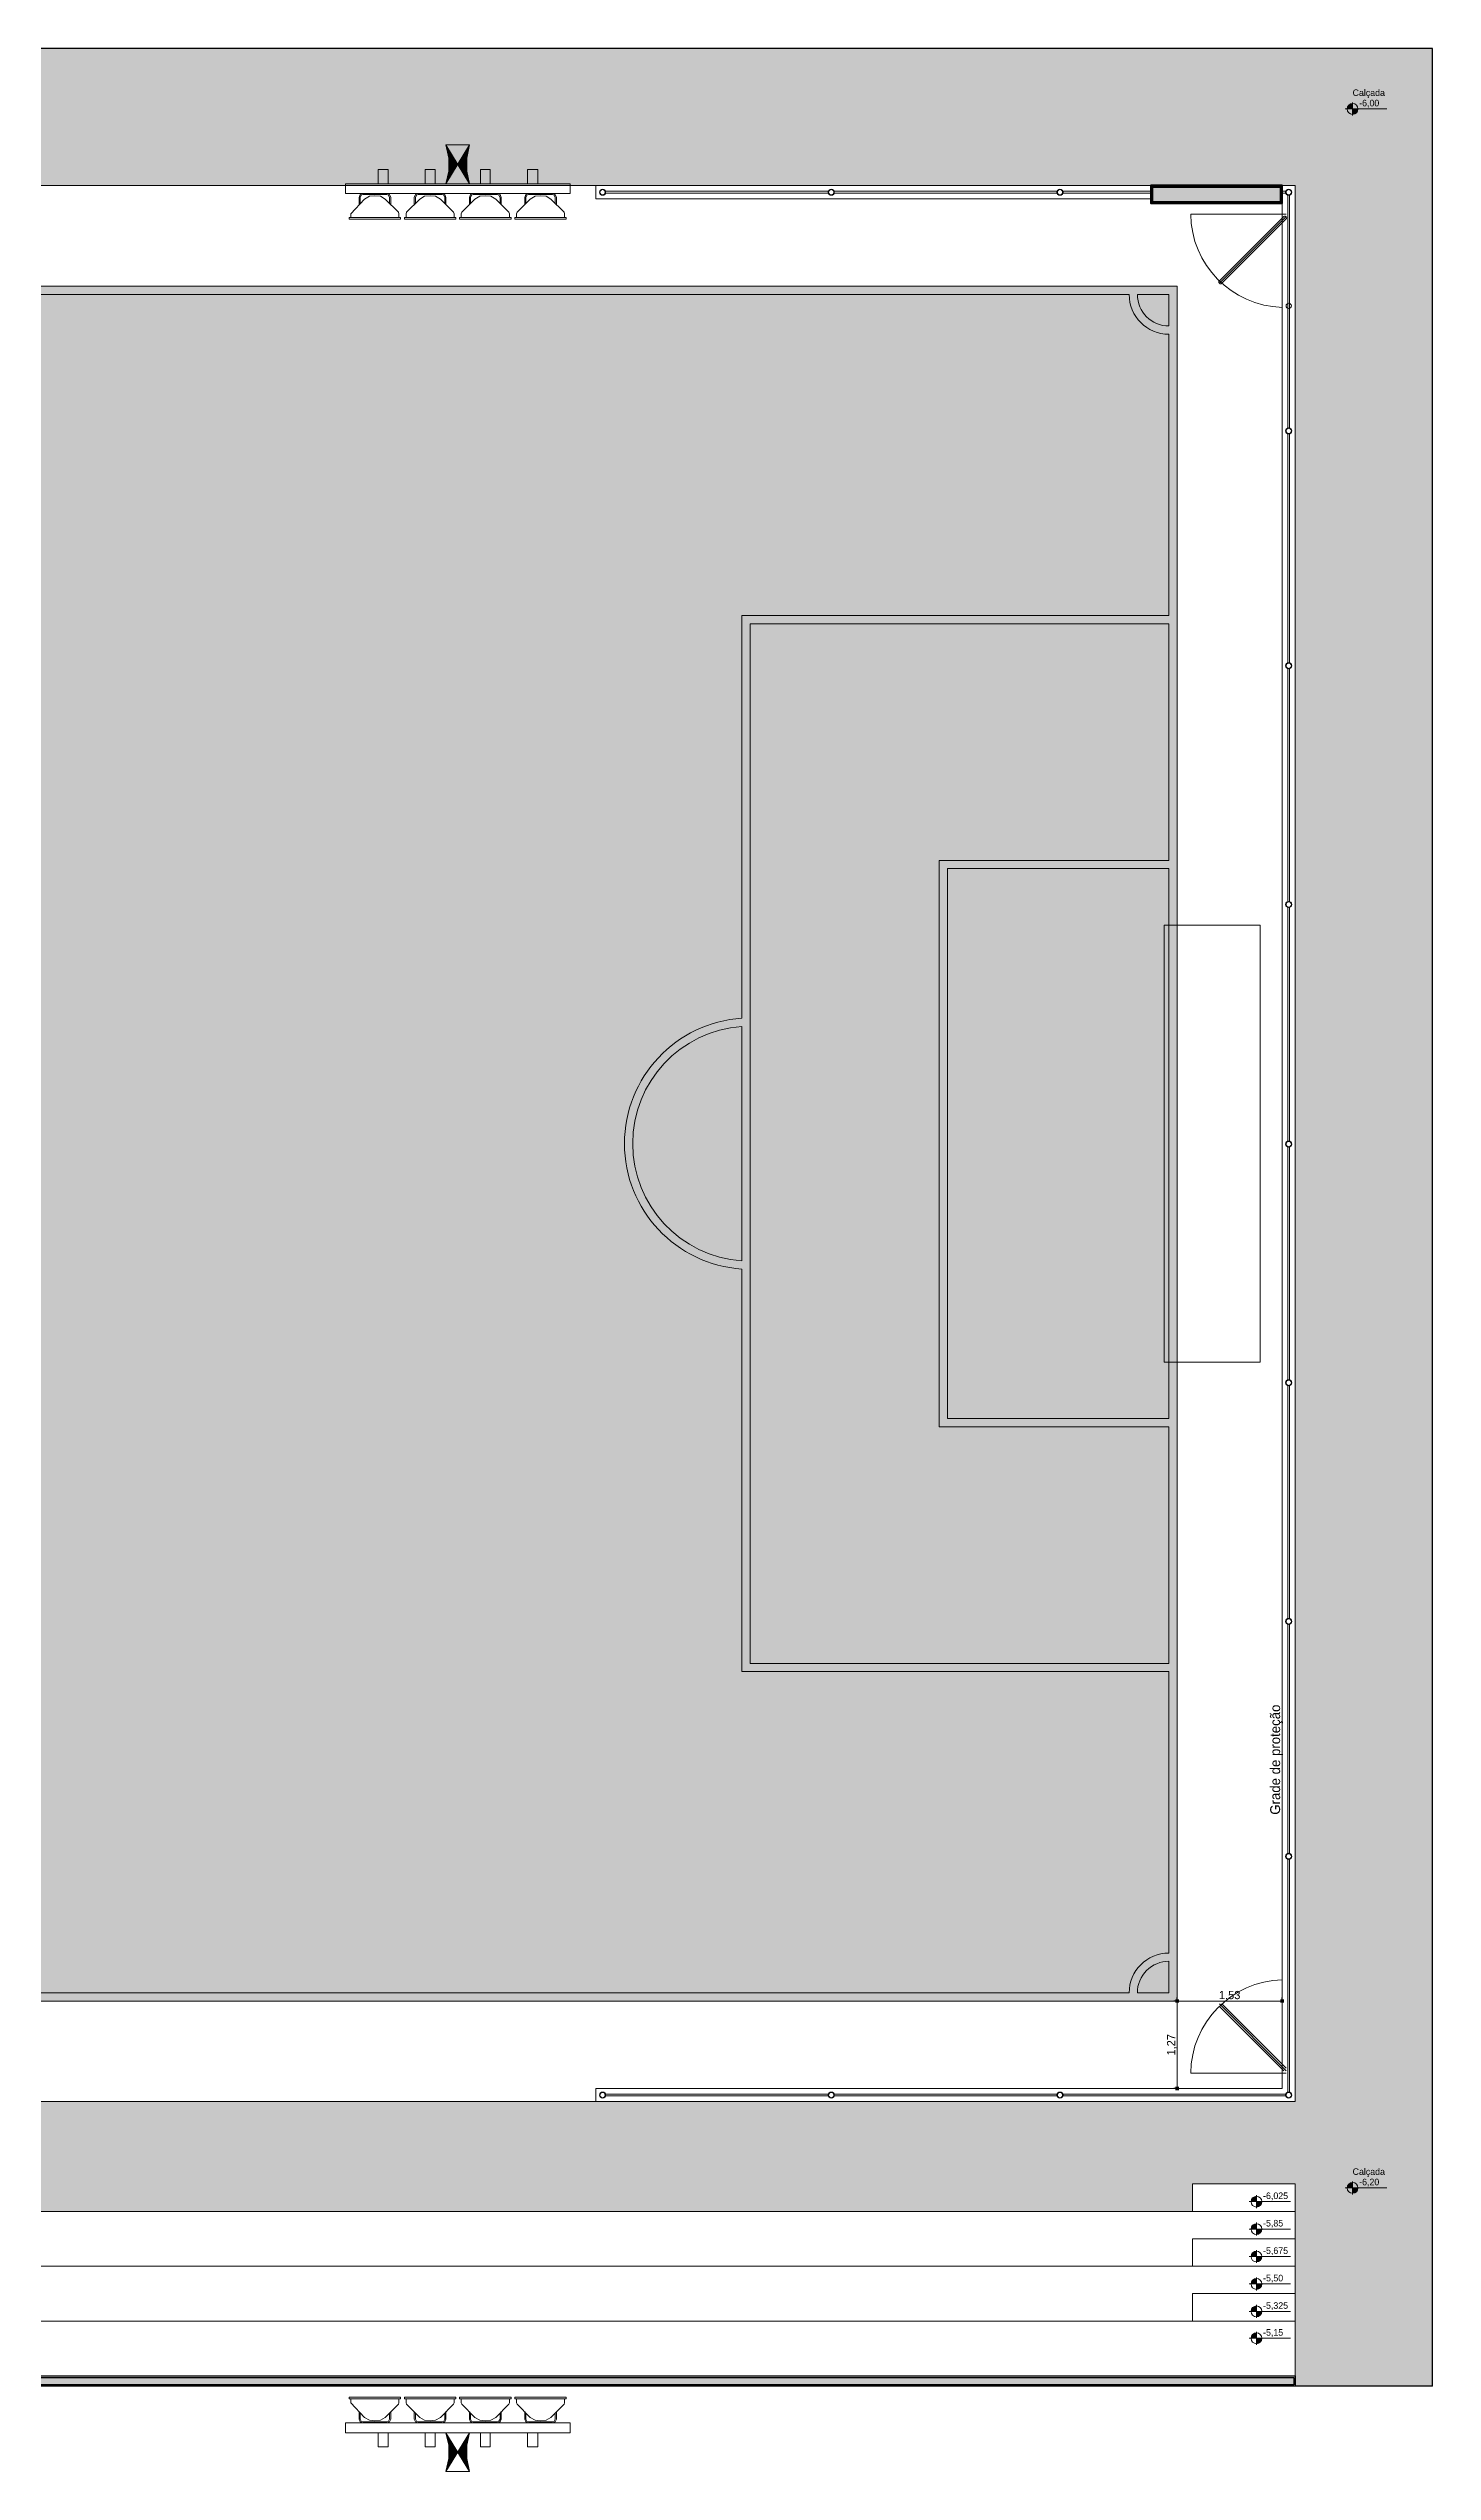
# Model space of a CAD drawing. Header units: millimetres. Extents: x 3006 to 6000, y 1661 to 3774.
# Drawn here: x 3768.43 to 3788.6, y 1955.15 to 1990.48 of the extents above; entities that cross this region are included whole.
import ezdxf

# ---------------------------------------------------------------- set-up
doc = ezdxf.new("R2010")
doc.units = ezdxf.units.MM
doc.header["$LTSCALE"] = 10
for name, color, linetype, lineweight in [('.10', 200, 'Continuous', 9), ('.10 ultra fina', 240, 'Continuous', 5), ('.15', 150, 'Continuous', 15), ('.20', 130, 'Continuous', 20), ('.30', 50, 'Continuous', 30), ('.40', 20, 'Continuous', 40), ('.40 Interno parede', 27, 'Continuous', 40), ('COTAS', 230, 'Continuous', 15)]:
    doc.layers.add(name, color=color, linetype=linetype, lineweight=lineweight)
doc.layers.add('.20 hachura', color=185, linetype='Continuous')
doc.layers.add('Escrita', color=34, linetype='Continuous')
doc.layers.add('Verde', color=7, linetype='Continuous', true_color=0x136734)
doc.styles.add('Texto Wilian', font='himalaya.ttf')
doc.dimstyles.new('Cota 1-75 Exter WMJ', dxfattribs={"dimtxt": 0.12, "dimasz": 0.05, "dimexe": 0.05, "dimexo": 0.1, "dimgap": 0.002, "dimtad": 1, "dimzin": 1, "dimtxsty": 'Texto Wilian', "dimblk": 'BOXFILLED', "dimcen": 2.5, "dimclrd": 230, "dimclre": 230, "dimclrt": 104, "dimazin": 0, "dimtfac": 1, "dimtix": 1, "dimtmove": 0, "dimatfit": 3, "dimfxl": 0.3, "dimfxlon": 1, "dimlwd": 20, "dimarcsym": 1})

# ---------------------------------------------------------------- blocks, each defined once
blk = doc.blocks.new('rtyeryteryterytery')
at = {"layer": 'Verde', "color": 106, "lineweight": 9}
for points in [[(3750.539821596638, 1990.070683126004), (3750.197221624942, 1989.504996654733), (3750.237059001542, 1989.688247305078), (3750.237059279245, 1989.879465435412), (3750.197222446482, 1990.070683623556)], [(3748.731216025632, 1989.504998783794), (3748.731215817354, 1989.361585186061), (3752.005826232512, 1989.361580430386), (3752.00582644079, 1989.504994028119)], [(3749.201294230101, 1989.712151075618), (3749.201293929255, 1989.504998101107), (3749.3526749491, 1989.504997881258), (3749.352675249946, 1989.712150855769)], [(3749.894459952525, 1989.712150068942), (3749.894459651679, 1989.504997094431), (3750.037873249412, 1989.504996886153), (3750.037873550258, 1989.712149860664)], [(3750.699169517855, 1989.712148900272), (3750.69916921701, 1989.504995925761), (3750.842582814743, 1989.504995717484), (3750.842583115589, 1989.712148691995)], [(3751.384367818123, 1989.712147905168), (3751.384367517277, 1989.504994930656), (3751.527781115011, 1989.504994722379), (3751.527781415856, 1989.71214769689)], [(3749.392511770337, 1989.30581227098), (3749.392511619914, 1989.202235783736), (3749.376576798833, 1989.218170651055), (3749.376576926114, 1989.305812294122), (3749.36064212822, 1989.337682005664), (3749.336739873503, 1989.345649462466), (3748.986173301279, 1989.34564997159), (3748.96227102342, 1989.337682584214), (3748.946336132958, 1989.305812918956), (3748.946336005678, 1989.218171275889), (3748.930401138313, 1989.202236454853), (3748.930401288736, 1989.305812942098), (3748.946336190813, 1989.345650029444), (3748.986173324422, 1989.361584815789), (3749.336739896645, 1989.361584306667), (3749.376576983969, 1989.345649404611)], [(3750.197221335668, 1989.305811102311), (3750.197221185245, 1989.202234615066), (3750.181286364164, 1989.218169482386), (3750.181286491445, 1989.305811125452), (3750.165351693551, 1989.337680836995), (3750.141449438834, 1989.345648293797), (3749.790882932992, 1989.34564880292), (3749.766980655132, 1989.337681415544), (3749.75104576467, 1989.305811750286), (3749.75104563739, 1989.218170107219), (3749.735110770071, 1989.202235286183), (3749.735110920493, 1989.305811773428), (3749.751045822526, 1989.345648860775), (3749.790882956135, 1989.36158364712), (3750.141449461976, 1989.361583137997), (3750.1812865493, 1989.345648235941)], [(3751.00193096738, 1989.305809933642), (3751.001930816957, 1989.202233446397), (3750.985995995921, 1989.218168313717), (3750.985996123202, 1989.305809956784), (3750.970061325263, 1989.337679668325), (3750.94615907059, 1989.345647125127), (3750.595592498324, 1989.345647634251), (3750.571690220463, 1989.337680246874), (3750.555755330001, 1989.305810581616), (3750.55575520272, 1989.21816893855), (3750.539820335401, 1989.202234117514), (3750.539820485824, 1989.305810604758), (3750.555755387856, 1989.345647692105), (3750.595592521466, 1989.361582478451), (3750.946159093733, 1989.361581969327), (3750.985996181057, 1989.345647067272)], [(3751.806640599137, 1989.305808764971), (3751.806640448714, 1989.202232277727), (3751.790705627634, 1989.218167145047), (3751.790705754915, 1989.305808788113), (3751.774770957021, 1989.337678499656), (3751.750868702303, 1989.345645956457), (3751.40030213008, 1989.345646465581), (3751.376399852175, 1989.337679078205), (3751.360464961714, 1989.305809412947), (3751.360464834433, 1989.21816776988), (3751.344529967068, 1989.202232948844), (3751.344530117492, 1989.305809436089), (3751.360465019568, 1989.345646523436), (3751.400302153223, 1989.361581309781), (3751.750868725445, 1989.361580800658), (3751.790705812769, 1989.345645898603)], [(3748.786987262876, 1989.011018532819), (3749.535924939899, 1989.011017445147), (3749.535924905186, 1988.987115178858), (3748.786987228163, 1988.98711626653)], [(3749.591696894633, 1989.011017364149), (3750.340634505274, 1989.011016276477), (3750.340634470562, 1988.987114010188), (3749.591696859919, 1988.987115097861)], [(3750.396406459919, 1989.01101619548), (3751.145344136987, 1989.011015107807), (3751.145344102274, 1988.987112841518), (3750.396406425206, 1988.987113929191)], [(3751.201116091676, 1989.011015026811), (3751.950053768745, 1989.011013939138), (3751.950053734031, 1988.987111672849), (3751.201116056963, 1988.987112760522)]]:
    blk.add_lwpolyline(points, close=True, dxfattribs=at)
for points in [[(3750.539821596638, 1990.070683126004), (3750.499984208423, 1989.87946505357), (3750.49998393072, 1989.688246923236), (3750.539820775099, 1989.504996157181), (3750.197222446482, 1990.070683623556)], [(3750.539820775099, 1989.504996157181), (3750.197221624942, 1989.504996654733)], [(3748.810889529165, 1989.011018498106), (3748.810889610161, 1989.066790452773), (3748.818857066985, 1989.09069270749), (3749.010075474956, 1989.281910560121), (3749.081782331723, 1989.321747566449), (3749.161456564227, 1989.329714872828), (3749.241130773634, 1989.321747335029), (3749.312837514645, 1989.281910120423), (3749.504055367253, 1989.090691712386), (3749.512022754651, 1989.066789434526), (3749.512022673654, 1989.011017479859)], [(3749.615599160878, 1989.011017329436), (3749.615599241873, 1989.066789284103), (3749.623566698698, 1989.090691538822), (3749.814785106713, 1989.281909391452), (3749.886491963435, 1989.321746397779), (3749.966166195984, 1989.329713704158), (3750.045840405346, 1989.32174616636), (3750.117547079977, 1989.281908951754), (3750.308764932584, 1989.090690543717), (3750.316732319982, 1989.066788265857), (3750.316732238985, 1989.01101631119)], [(3750.420308726252, 1989.011016160767), (3750.420308807249, 1989.066788115434), (3750.428276264029, 1989.090690370152), (3750.619494672044, 1989.281908222782), (3750.691201528765, 1989.32174522911), (3750.770875761315, 1989.329712535489), (3750.850549970677, 1989.32174499769), (3750.922256711689, 1989.281907783084), (3751.113474564297, 1989.090689375047), (3751.121441951695, 1989.066787097187), (3751.121441870698, 1989.01101514252)], [(3751.225018357964, 1989.011014992098), (3751.225018438962, 1989.066786946765), (3751.232985895742, 1989.090689201483), (3751.424204303757, 1989.281907054112), (3751.495911160478, 1989.32174406044), (3751.575585393027, 1989.329711366819), (3751.655259602434, 1989.321743829021), (3751.726966343446, 1989.281906614415), (3751.926151583408, 1989.066785928517), (3751.92615150241, 1989.011013973851)]]:
    blk.add_lwpolyline(points, dxfattribs=at)
for points in [[(3750.308766078112, 1989.879465331274), (3750.237059279245, 1989.879465435412), (3750.197222446482, 1990.070683623556)], [(3750.308765800409, 1989.688247200939), (3750.237059001542, 1989.688247305078), (3750.237059140393, 1989.783856370256)], [(3750.364537893949, 1989.783856185121), (3750.237059140393, 1989.783856370256), (3750.237059279245, 1989.879465435412)], [(3750.308765800409, 1989.688247200939), (3750.364537893949, 1989.783856185121), (3750.237059140393, 1989.783856370256)], [(3750.364537893949, 1989.783856185121), (3750.308766078112, 1989.879465331274), (3750.237059279245, 1989.879465435412)], [(3750.499984069572, 1989.783855988414), (3750.364537893949, 1989.783856185121), (3750.428277409556, 1989.879465157708)], [(3750.49998393072, 1989.688246923236), (3750.499984069572, 1989.783855988414), (3750.364537893949, 1989.783856185121)], [(3750.49998393072, 1989.688246923236), (3750.428277131853, 1989.688247027375), (3750.364537893949, 1989.783856185121)], [(3750.499984208423, 1989.87946505357), (3750.428277409556, 1989.879465157708), (3750.539821596638, 1990.070683126004)], [(3750.499984069572, 1989.783855988414), (3750.499984208423, 1989.87946505357), (3750.428277409556, 1989.879465157708)], [(3750.197221624942, 1989.504996654733), (3750.308765800409, 1989.688247200939), (3750.237059001542, 1989.688247305078)], [(3750.539820775099, 1989.504996157181), (3750.49998393072, 1989.688246923236), (3750.428277131853, 1989.688247027375)]]:
    blk.add_solid(points, dxfattribs=at)
blk = doc.blocks.new('_BoxFilled')
at = {"color": 0, "linetype": 'ByBlock', "lineweight": -2}
blk.add_line((-0.5, 0), (-1, 0), dxfattribs=at)
at = {"color": 0, "linetype": 'ByBlock'}
blk.add_solid([(-0.5, 0.5), (0.5, 0.5), (-0.5, -0.5), (0.5, -0.5)], dxfattribs=at)
blk = doc.blocks.new('*D467')
at = {"layer": 'COTAS', "color": 230, "lineweight": -2, "ltscale": 10, "transparency": 16777216}
for p, q in [((3784.883394542806, 1962.007878842203), (3784.883394542806, 1962.057878842203)), ((3786.4131395853, 1962.007878842203), (3786.4131395853, 1962.057878842203))]:
    blk.add_line(p, q, dxfattribs=at)
at = {"layer": 'COTAS', "color": 230, "lineweight": 20, "ltscale": 10, "transparency": 16777216}
blk.add_line((3784.933394542807, 1962.007878842203), (3786.363139585299, 1962.007878842203), dxfattribs=at)
at = {"layer": 'Defpoints', "color": 0, "ltscale": 10, "transparency": 16777216}
for p in [(3784.883394542806, 1962.007878842203), (3786.4131395853, 1962.007878842203), (3786.4131395853, 1962.007878842203)]:
    blk.add_point(p, dxfattribs=at)
at = {"layer": 'COTAS', "color": 230, "lineweight": 20, "ltscale": 10, "transparency": 16777216, "xscale": 0.05, "yscale": 0.05, "zscale": 0.05, "rotation": 180}
blk.add_blockref('_BoxFilled', (3784.883394542806, 1962.007878842203), dxfattribs=at)
at = {"layer": 'COTAS', "color": 230, "lineweight": 20, "ltscale": 10, "transparency": 16777216, "xscale": 0.05, "yscale": 0.05, "zscale": 0.05}
blk.add_blockref('_BoxFilled', (3786.4131395853, 1962.007878842203), dxfattribs=at)
at = {"layer": 'COTAS', "color": 104, "ltscale": 10, "transparency": 16777216, "insert": (3785.648267064053, 1962.084604353505), "char_height": 0.12, "attachment_point": 5, "style": 'Texto Wilian'}
blk.add_mtext('1,53', dxfattribs=at)
blk = doc.blocks.new('*D468')
at = {"layer": 'COTAS', "color": 230, "lineweight": -2, "ltscale": 10, "transparency": 16777216}
for p, q in [((3784.883394542808, 1962.007878842204), (3784.833394542808, 1962.007878842204)), ((3784.883394542808, 1960.733091306792), (3784.833394542808, 1960.733091306792))]:
    blk.add_line(p, q, dxfattribs=at)
at = {"layer": 'COTAS', "color": 230, "lineweight": 20, "ltscale": 10, "transparency": 16777216}
blk.add_line((3784.883394542808, 1961.957878842204), (3784.883394542808, 1960.783091306792), dxfattribs=at)
at = {"layer": 'Defpoints', "color": 0, "ltscale": 10, "transparency": 16777216}
for p in [(3784.883394542808, 1962.007878842204), (3784.883394542808, 1960.733091306792), (3784.883394542808, 1960.733091306792)]:
    blk.add_point(p, dxfattribs=at)
at = {"layer": 'COTAS', "color": 230, "lineweight": 20, "ltscale": 10, "transparency": 16777216, "xscale": 0.05, "yscale": 0.05, "zscale": 0.05}
for p, rotation in [((3784.883394542808, 1962.007878842204), 90), ((3784.883394542808, 1960.733091306792), 270)]:
    blk.add_blockref('_BoxFilled', p, dxfattribs=dict(at, rotation=rotation))
at = {"layer": 'COTAS', "color": 104, "ltscale": 10, "transparency": 16777216, "insert": (3784.806669031505, 1961.370485074496), "char_height": 0.12, "attachment_point": 5, "rotation": 90, "style": 'Texto Wilian'}
blk.add_mtext('1,27', dxfattribs=at)

msp = doc.modelspace()

# ---------------------------------------------------------------- hatches: boundary and pattern name
at = {"layer": '.10', "lineweight": 9}
h = msp.add_hatch(color=200, dxfattribs=at)
h.paths.add_polyline_path([(3787.439189321691, 1989.673856563642, 0.4142135623727843), (3787.360409012993, 1989.595076254974), (3787.439189321691, 1989.595076254974)])
h.paths.add_polyline_path([(3787.517969630372, 1989.595076254973), (3787.439189321691, 1989.595076254974), (3787.43918932169, 1989.516295946278, 0.4142135623730062)])
h = msp.add_hatch(color=200, dxfattribs=at)
h.paths.add_polyline_path([(3787.439189321691, 1959.362704108667, 0.4142135623727843), (3787.360409012993, 1959.283923799999), (3787.439189321691, 1959.283923799999)])
h.paths.add_polyline_path([(3787.517969630372, 1959.283923799998), (3787.439189321691, 1959.283923799999), (3787.43918932169, 1959.205143491303, 0.4142135623730062)])
h = msp.add_hatch(color=200, dxfattribs=at)
h.paths.add_polyline_path([(3786.038889264061, 1959.161992939856, 0.4142135623727843), (3785.960108955363, 1959.083212631189), (3786.038889264061, 1959.083212631189)])
h.paths.add_polyline_path([(3786.117669572742, 1959.083212631187), (3786.038889264061, 1959.083212631189), (3786.03888926406, 1959.004432322492, 0.4142135623730062)])
h = msp.add_hatch(color=200, dxfattribs=at)
h.paths.add_polyline_path([(3786.038889264061, 1958.761992939856, 0.4142135623727843), (3785.960108955363, 1958.683212631189), (3786.038889264061, 1958.683212631189)])
h.paths.add_polyline_path([(3786.117669572743, 1958.683212631187), (3786.038889264061, 1958.683212631189), (3786.03888926406, 1958.604432322492, 0.4142135623730062)])
h = msp.add_hatch(color=200, dxfattribs=at)
h.paths.add_polyline_path([(3786.038889264062, 1958.361992939856, 0.4142135623727843), (3785.960108955364, 1958.283212631189), (3786.038889264062, 1958.283212631189)])
h.paths.add_polyline_path([(3786.117669572743, 1958.283212631187), (3786.038889264062, 1958.283212631189), (3786.038889264061, 1958.204432322492, 0.4142135623730062)])
h = msp.add_hatch(color=200, dxfattribs=at)
h.paths.add_polyline_path([(3786.038889264061, 1957.961992939844, 0.4142135623727843), (3785.960108955363, 1957.883212631177), (3786.038889264061, 1957.883212631177)])
h.paths.add_polyline_path([(3786.117669572743, 1957.883212631175), (3786.038889264061, 1957.883212631177), (3786.03888926406, 1957.80443232248, 0.4142135623730062)])
h = msp.add_hatch(color=200, dxfattribs=at)
h.paths.add_polyline_path([(3786.038889264062, 1957.561992939856, 0.4142135623727843), (3785.960108955364, 1957.483212631189), (3786.038889264062, 1957.483212631189)])
h.paths.add_polyline_path([(3786.117669572743, 1957.483212631187), (3786.038889264062, 1957.483212631189), (3786.038889264061, 1957.404432322492, 0.4142135623730062)])
h = msp.add_hatch(color=200, dxfattribs=at)
h.paths.add_polyline_path([(3786.038889264061, 1957.169690359468, 0.4142135623727843), (3785.960108955363, 1957.0909100508), (3786.038889264061, 1957.0909100508)])
h.paths.add_polyline_path([(3786.117669572743, 1957.090910050799), (3786.038889264061, 1957.0909100508), (3786.03888926406, 1957.012129742104, 0.4142135623730062)])
at = {"layer": '.20 hachura'}
h = msp.add_hatch(dxfattribs=at)
h.set_pattern_fill('AR-HBONE', color=185, scale=0.001)
h.set_pattern_definition([(45, (0, 0), (0, 0.1436840979371065), [0.3048, -0.1016]), (135, (0.071842, 0.071842), (1.4210854715202e-17, 0.1436840979371065), [0.3048, -0.1016])])
h.paths.add_polyline_path([(3738.162431370002, 1988.477198955517), (3786.604357715611, 1988.477198955517), (3786.604357715611, 1960.54187317648), (3738.162431370002, 1960.54187317648), (3738.162431370002, 1959.34187317648), (3739.662431370001, 1959.34187317648), (3739.662431370001, 1958.94187317648), (3761.062431370002, 1958.94187317648), (3761.062431370002, 1959.34187317648), (3762.562431370002, 1959.34187317648), (3762.562431370002, 1958.94187317648), (3785.104357715611, 1958.941873176479), (3785.104357715611, 1959.34187317648), (3786.604357715611, 1959.34187317648), (3786.604357715612, 1956.39187317648), (3788.604357715611, 1956.39187317648), (3788.604357715611, 1990.477198955517), (3736.162431370002, 1990.477198955517), (3736.162431370004, 1956.391585832243), (3738.162431370005, 1956.392160520717)])
h = msp.add_hatch(color=185, dxfattribs=at)
h.dxf.hatch_style = 1
h.paths.add_polyline_path([(3784.520958282184, 1988.457198955517), (3786.3931395853, 1988.457198955517), (3786.3931395853, 1988.285980825205), (3786.3931395853, 1988.242241448435), (3785.775745817594, 1988.242241448435), (3784.520958282184, 1988.242241448435)])
at = {"layer": '.20 hachura', "true_color": 0xc7c8ca}
h = msp.add_hatch(color=9, dxfattribs=at)
h.dxf.hatch_style = 1
edge = h.paths.add_edge_path(flags=16)
edge.add_line((3762.323394542806, 1986.891193289794), (3740.583697477723, 1986.891193289794))
edge.add_arc((3740.003394542806, 1986.891193289794), 0.5803029349171993, -90, 0, ccw=False)
edge.add_line((3740.003394542806, 1986.310890354877), (3740.003394542806, 1982.207730800902))
edge.add_line((3740.003394542806, 1982.207730800902), (3746.226019313184, 1982.207730800902))
edge.add_line((3746.226019313184, 1982.207730800902), (3746.226019313184, 1976.338330896819))
edge.add_arc((3746.106019313184, 1974.509536065998), 1.832727621125737, -86.24580562162669, 86.24580562159781, ccw=False)
edge.add_line((3746.226019313183, 1972.680741235177), (3746.226019313184, 1966.811341331095))
edge.add_line((3746.226019313184, 1966.811341331095), (3740.003394542806, 1966.811341331095))
edge.add_line((3740.003394542806, 1966.811341331095), (3740.003394542806, 1962.70818177712))
edge.add_arc((3740.003394542806, 1962.127878842203), 0.5803029349171993, 0, 90, ccw=False)
edge.add_line((3740.583697477723, 1962.127878842203), (3762.323394542806, 1962.127878842203))
edge.add_line((3762.323394542806, 1962.127878842203), (3762.323394542806, 1968.863179678892))
edge.add_arc((3762.383394542807, 1974.509536065998), 5.646675167761284, -269.3911795238239, -90.6088204761761, ccw=False)
edge.add_line((3762.323394542806, 1980.155892453104), (3762.323394542806, 1986.891193289794))
edge = h.paths.add_edge_path(flags=16)
edge.add_line((3762.443394542806, 1986.891193289794), (3762.443394542806, 1980.155892453104))
edge.add_arc((3762.383394542807, 1974.509536065998), 5.646675167761274, -89.3911795238331, 89.3911795238331, ccw=False)
edge.add_line((3762.443394542806, 1968.863179678892), (3762.443394542806, 1962.127878842203))
edge.add_line((3762.443394542806, 1962.127878842203), (3784.183091607889, 1962.127878842203))
edge.add_arc((3784.763394542807, 1962.127878842203), 0.5803029349171993, 90, 180, ccw=False)
edge.add_line((3784.763394542807, 1962.70818177712), (3784.763394542807, 1966.811341331095))
edge.add_line((3784.763394542807, 1966.811341331095), (3778.540769772429, 1966.811341331095))
edge.add_line((3778.540769772429, 1966.811341331095), (3778.540769772429, 1972.680741235177))
edge.add_arc((3778.660769772429, 1974.509536065998), 1.832727621125766, -266.2458056215836, -93.75419437841629, ccw=False)
edge.add_line((3778.540769772429, 1976.338330896819), (3778.540769772429, 1982.207730800902))
edge.add_line((3778.540769772429, 1982.207730800902), (3784.763394542807, 1982.207730800902))
edge.add_line((3784.763394542807, 1982.207730800902), (3784.763394542807, 1986.310890354877))
edge.add_arc((3784.763394542807, 1986.891193289794), 0.5803029349171993, -180, -90, ccw=False)
edge.add_line((3784.183091607889, 1986.891193289794), (3762.443394542806, 1986.891193289794))
edge = h.paths.add_edge_path(flags=16)
edge.add_arc((3762.383394542807, 1974.509536065998), 5.526675167761348, 90.62204023216745, 269.3779597678326)
edge.add_line((3762.323394542806, 1968.98318660094), (3762.323394542806, 1974.301062970538))
edge.add_arc((3762.383394542807, 1974.509536065998), 0.2169355469509803, -106.056184770075, -73.94381523017239)
edge.add_line((3762.443394542806, 1974.301062970537), (3762.443394542806, 1968.98318660094))
edge.add_arc((3762.383394542807, 1974.509536065998), 5.526675167761338, -89.37795976784201, 89.37795976784201)
edge.add_line((3762.443394542806, 1980.035885531056), (3762.443394542806, 1974.718009161459))
edge.add_arc((3762.383394542807, 1974.509536065998), 0.2169355469509473, -253.9438152299249, 73.94381523017239, ccw=False)
edge.add_line((3762.323394542806, 1974.718009161459), (3762.323394542806, 1980.035885531056))
h.paths.add_polyline_path([(3746.106019313184, 1982.087730800902), (3740.003394542806, 1982.087730800902), (3740.003394542806, 1978.638973209744), (3743.352143774599, 1978.638973209744), (3743.352143774599, 1974.509536065998), (3743.352143774599, 1970.380098922253), (3740.003394542806, 1970.380098922253), (3740.003394542806, 1966.931341331095), (3746.106019313184, 1966.931341331095), (3746.106019313184, 1974.509536065998)], flags=16)
h.paths.add_polyline_path([(3778.660769772429, 1982.087730800902), (3778.660769772429, 1974.509536065998), (3778.660769772429, 1966.931341331095), (3784.763394542807, 1966.931341331095), (3784.763394542807, 1970.380098922253), (3781.414645311014, 1970.380098922253), (3781.414645311014, 1974.509536065998), (3781.414645311014, 1978.638973209744), (3784.763394542807, 1978.638973209744), (3784.763394542807, 1982.087730800902)], flags=16)
edge = h.paths.add_edge_path(flags=16)
edge.add_line((3746.226019313184, 1976.218054694567), (3746.226019313184, 1974.509536065998))
edge.add_line((3746.226019313184, 1974.509536065998), (3746.226019313184, 1972.801017437429))
edge.add_arc((3746.106019313183, 1974.509536065998), 1.712727621125822, -85.98235520557266, 85.98235520557266)
edge = h.paths.add_edge_path(flags=16)
edge.add_line((3778.540769772429, 1972.801017437429), (3778.540769772429, 1974.509536065998))
edge.add_line((3778.540769772429, 1974.509536065998), (3778.540769772429, 1976.218054694567))
edge.add_arc((3778.660769772429, 1974.509536065998), 1.71272762112579, 94.01764479441212, 265.9823552055879)
edge = h.paths.add_edge_path(flags=16)
edge.add_line((3740.463697477724, 1986.891193289794), (3740.003394542806, 1986.891193289794))
edge.add_line((3740.003394542806, 1986.891193289794), (3740.003394542806, 1986.430890354877))
edge.add_arc((3740.003394542806, 1986.891193289794), 0.4603029349173084, -90, 0)
edge = h.paths.add_edge_path(flags=16)
edge.add_arc((3784.763394542807, 1986.891193289794), 0.4603029349173084, 180, 270)
edge.add_line((3784.763394542807, 1986.430890354877), (3784.763394542807, 1986.891193289794))
edge.add_line((3784.763394542807, 1986.891193289794), (3784.303091607889, 1986.891193289794))
edge = h.paths.add_edge_path(flags=16)
edge.add_line((3740.003394542806, 1962.58818177712), (3740.003394542806, 1962.127878842203))
edge.add_line((3740.003394542806, 1962.127878842203), (3740.463697477724, 1962.127878842203))
edge.add_arc((3740.003394542806, 1962.127878842203), 0.4603029349173084, 0, 90)
edge = h.paths.add_edge_path(flags=16)
edge.add_line((3784.303091607889, 1962.127878842203), (3784.763394542807, 1962.127878842203))
edge.add_line((3784.763394542807, 1962.127878842203), (3784.763394542807, 1962.58818177712))
edge.add_arc((3784.763394542807, 1962.127878842203), 0.4603029349173084, 90, 180)
h.paths.add_polyline_path([(3784.763394542807, 1978.518973209744), (3781.534645311014, 1978.518973209744), (3781.534645311014, 1970.500098922253), (3784.763394542807, 1970.500098922253)], flags=16)
h.paths.add_polyline_path([(3740.003394542806, 1970.500098922253), (3743.232143774599, 1970.500098922253), (3743.232143774599, 1978.518973209744), (3740.003394542807, 1978.518973209744)])
h.paths.add_polyline_path([(3739.883394542806, 1987.011193289794), (3784.883394542806, 1987.011193289794), (3784.883394542806, 1962.007878842203), (3739.883394542806, 1962.007878842203)])
at = {"layer": '.20 hachura', "true_color": 0x0a7808}
h = msp.add_hatch(dxfattribs=at)
h.set_pattern_fill('CROSS', color=96, scale=0.05, angle=180)
h.set_pattern_definition([(180, (7624.766789085614, 3949.019072131996), (-0.3175000000000001, -0.3174999999999999), [0.15875, -0.4762500000000001]), (270, (7624.687414085613, 3949.098447131996), (0.3174999999999999, -0.3175000000000001), [0.15875, -0.4762500000000001])])
h.paths.add_polyline_path([(3784.303091607889, 1986.891193289794), (3784.763394542807, 1986.891193289794), (3784.763394542807, 1986.430890354877, -0.414213562373095)], flags=17)
h.paths.add_polyline_path([(3762.443394542806, 1986.891193289794), (3784.183091607889, 1986.891193289794, 0.4142135623730951), (3784.763394542807, 1986.310890354877), (3784.763394542807, 1982.207730800902), (3778.540769772429, 1982.207730800902), (3778.540769772429, 1976.338330896819, 0.9365334985975714), (3778.540769772429, 1972.680741235177), (3778.540769772429, 1966.811341331095), (3784.763394542807, 1966.811341331095), (3784.763394542807, 1962.70818177712, 0.4142135623730951), (3784.183091607889, 1962.127878842203), (3762.443394542806, 1962.127878842203), (3762.443394542806, 1968.863179678892, 0.9894301359580393), (3762.443394542806, 1980.155892453104)])
h.paths.add_polyline_path([(3778.660769772429, 1982.087730800902), (3784.763394542807, 1982.087730800902), (3784.763394542807, 1978.638973209744), (3781.414645311014, 1978.638973209744), (3781.414645311014, 1974.509536065998), (3781.414645311014, 1970.380098922253), (3784.763394542807, 1970.380098922253), (3784.763394542807, 1966.931341331095), (3778.660769772429, 1966.931341331095), (3778.660769772429, 1974.509536065998)], flags=17)
h.paths.add_polyline_path([(3781.534645311014, 1978.518973209744), (3784.763394542807, 1978.518973209744), (3784.763394542807, 1970.500098922253), (3781.534645311014, 1970.500098922253), (3781.534645311014, 1974.509536065998)], flags=16)
h.paths.add_polyline_path([(3778.540769772429, 1976.218054694567), (3778.540769772429, 1974.509536065998), (3778.540769772429, 1972.801017437429, -0.9322272490876689)], flags=17)
h.paths.add_polyline_path([(3784.763394542807, 1962.58818177712), (3784.763394542807, 1962.127878842203), (3784.303091607889, 1962.127878842203, -0.4142135623730951)], flags=17)
h.paths.add_polyline_path([(3762.443394542806, 1974.301062970537, 0.3343227437613257), (3762.600330089758, 1974.509536065998, 0.3343227437613257), (3762.443394542806, 1974.718009161459), (3762.443394542806, 1980.035885531056, -0.9892018596229287), (3762.443394542806, 1968.98318660094)], flags=17)
h.paths.add_polyline_path([(3762.323394542806, 1980.035885531056), (3762.323394542806, 1974.718009161459, 0.3343227437601139), (3762.166458995856, 1974.509536065998, 0.3343227437601139), (3762.323394542806, 1974.301062970538), (3762.323394542806, 1968.98318660094, -0.9892018596227697)], flags=17)
h.paths.add_polyline_path([(3740.003394542806, 1966.811341331095), (3746.226019313184, 1966.811341331095), (3746.226019313183, 1972.680741235177, 0.9365334985979572), (3746.226019313184, 1976.338330896819), (3746.226019313184, 1982.207730800902), (3740.003394542806, 1982.207730800902), (3740.003394542806, 1986.310890354877, 0.4142135623730951), (3740.583697477723, 1986.891193289794), (3762.323394542806, 1986.891193289794), (3762.323394542806, 1980.155892453104, 0.9894301359578784), (3762.323394542806, 1968.863179678892), (3762.323394542806, 1962.127878842203), (3740.583697477723, 1962.127878842203, 0.414213562373095), (3740.003394542806, 1962.70818177712)])
h.paths.add_polyline_path([(3746.226019313184, 1974.509536065998), (3746.226019313184, 1976.218054694567, -0.9322272490873114), (3746.226019313184, 1972.801017437429)], flags=17)
h.paths.add_polyline_path([(3743.352143774599, 1978.638973209744), (3740.003394542806, 1978.638973209744), (3740.003394542806, 1982.087730800902), (3746.106019313184, 1982.087730800902), (3746.106019313184, 1974.509536065998), (3746.106019313184, 1966.931341331095), (3740.003394542806, 1966.931341331095), (3740.003394542806, 1970.380098922253), (3743.352143774599, 1970.380098922253), (3743.352143774599, 1974.509536065998)], flags=17)
h.paths.add_polyline_path([(3740.003394542806, 1978.518973209744), (3743.232143774599, 1978.518973209744), (3743.232143774599, 1974.509536065998), (3743.232143774599, 1970.500098922253), (3740.003394542806, 1970.500098922253)], flags=16)
h.paths.add_polyline_path([(3740.003394542806, 1986.891193289794), (3740.463697477724, 1986.891193289794, -0.4142135623730951), (3740.003394542806, 1986.430890354877)], flags=17)
h.paths.add_polyline_path([(3740.003394542806, 1962.58818177712, -0.4142135623730949), (3740.463697477724, 1962.127878842203), (3740.003394542806, 1962.127878842203)], flags=17)
at = {"layer": '.20 hachura'}
h = msp.add_hatch(color=185, dxfattribs=at)
h.dxf.hatch_style = 1
h.paths.add_polyline_path([(3786.584357715612, 1956.52187317648), (3738.182431370002, 1956.52187317648), (3738.182431370002, 1956.41187317648), (3786.584357715612, 1956.41187317648)])

# ---------------------------------------------------------------- linework, layer by layer
at = {"layer": '.10', "color": 200, "lineweight": 9}
for p, q in [((3787.936469997032, 1989.595331945501), (3787.332451225993, 1989.59503574792)), ((3787.439189321691, 1989.689486638883), (3787.43918932169, 1989.501177252127)), ((3787.439189321691, 1959.378334183908), (3787.43918932169, 1959.190024797152)), ((3786.536169939402, 1959.083468321715), (3785.932151168363, 1959.083172124134)), ((3786.038889264061, 1959.177623015098), (3786.03888926406, 1958.989313628341)), ((3787.936469997032, 1959.284179490526), (3787.332451225993, 1959.283883292945)), ((3786.536169939402, 1958.683468321715), (3785.932151168364, 1958.683172124134)), ((3786.038889264061, 1958.777623015098), (3786.03888926406, 1958.589313628341)), ((3786.536169939403, 1958.283468321715), (3785.932151168364, 1958.283172124134)), ((3786.038889264062, 1958.377623015098), (3786.038889264061, 1958.189313628341)), ((3786.038889264061, 1957.977623015086), (3786.03888926406, 1957.789313628329)), ((3786.536169939402, 1957.883468321703), (3785.932151168364, 1957.883172124122)), ((3786.038889264062, 1957.577623015098), (3786.038889264061, 1957.389313628341)), ((3786.536169939403, 1957.483468321715), (3785.932151168364, 1957.483172124134)), ((3786.536169939402, 1957.091165741327), (3785.932151168364, 1957.090869543746)), ((3786.038889264061, 1957.185320434709), (3786.03888926406, 1956.997011047953))]:
    msp.add_line(p, q, dxfattribs=at)
at = {"layer": '.10'}
for p, q in [((3785.104357715611, 1958.94187317648), (3785.104357715611, 1959.34187317648)), ((3786.604357715611, 1959.34187317648), (3785.104357715611, 1959.34187317648)), ((3786.604357715611, 1958.94187317648), (3786.604357715611, 1959.34187317648)), ((3738.162431370001, 1958.94187317648), (3786.604357715611, 1958.94187317648)), ((3786.604357715611, 1958.94187317648), (3786.604357715611, 1956.54187317648)), ((3785.104357715611, 1958.141873176492), (3785.104357715611, 1958.541873176492)), ((3786.604357715611, 1958.541873176492), (3785.104357715611, 1958.541873176492)), ((3738.162431370001, 1958.14187317648), (3786.604357715611, 1958.141873176492)), ((3785.104357715611, 1957.341873176492), (3785.104357715611, 1957.741873176492)), ((3786.604357715611, 1957.741873176492), (3785.104357715611, 1957.741873176492)), ((3738.162431370001, 1957.34187317648), (3786.604357715611, 1957.341873176492))]:
    msp.add_line(p, q, dxfattribs=at)
at = {"layer": '.10', "color": 200, "lineweight": 9}
for centre in [(3787.439189321691, 1989.595076254975), (3787.439189321691, 1959.2839238), (3786.038889264061, 1959.083212631189), (3786.038889264061, 1958.683212631189), (3786.038889264062, 1958.283212631189), (3786.038889264061, 1957.883212631177), (3786.038889264062, 1957.483212631189), (3786.038889264061, 1957.090910050801)]:
    msp.add_circle(centre, 0.07878030868500403, dxfattribs=at)
at = {"layer": '.10 ultra fina', "color": 240, "lineweight": 5}
for p, q in [((3776.413139585299, 1988.477198955517), (3748.353649500314, 1988.477198955517)), ((3776.413139585299, 1988.285980825205), (3776.413139585299, 1988.477198955517)), ((3776.413139585299, 1960.733091306791), (3776.413139585299, 1960.54187317648))]:
    msp.add_line(p, q, dxfattribs=at)
for points in [[(3776.413139585299, 1988.477198955517), (3786.604357715611, 1988.477198955517), (3786.604357715611, 1960.54187317648), (3738.162431370002, 1960.54187317648), (3738.162431370002, 1988.477198955517), (3748.353649500314, 1988.477198955517)], [(3776.413139585299, 1988.285980825205), (3784.500958282184, 1988.285980825205)], [(3786.4131395853, 1988.222241448435), (3786.4131395853, 1960.733091306791), (3776.413139585299, 1960.733091306791)], [(3784.763394542807, 1962.58818177712), (3784.763394542807, 1962.127878842203), (3784.303091607889, 1962.127878842203)]]:
    msp.add_lwpolyline(points, dxfattribs=at)
for points in [[(3784.883394542806, 1987.011193289794), (3784.883394542806, 1962.007878842203), (3739.883394542806, 1962.007878842203), (3739.883394542806, 1987.011193289794)], [(3784.763394542807, 1978.638973209744), (3784.763394542807, 1982.087730800902), (3778.660769772429, 1982.087730800902), (3778.660769772429, 1974.509536065998), (3778.660769772429, 1966.931341331095), (3784.763394542807, 1966.931341331095), (3784.763394542807, 1970.380098922253), (3781.414645311014, 1970.380098922253), (3781.414645311014, 1974.509536065998), (3781.414645311014, 1978.638973209744)], [(3784.763394542807, 1970.500098922253), (3784.763394542807, 1978.518973209744), (3781.534645311014, 1978.518973209744), (3781.534645311014, 1974.509536065998), (3781.534645311014, 1970.500098922253)]]:
    msp.add_lwpolyline(points, close=True, dxfattribs=at)
for points in [[(3762.443394542806, 1968.863179678892, 0.9894301359580434), (3762.443394542806, 1980.155892453104), (3762.443394542806, 1986.891193289794), (3784.183091607889, 1986.891193289794, 0.414213562373095), (3784.763394542807, 1986.310890354877), (3784.763394542807, 1982.207730800902), (3778.540769772429, 1982.207730800902), (3778.540769772429, 1976.338330896819, 0.9365334985975714), (3778.540769772429, 1972.680741235177), (3778.540769772429, 1966.811341331095), (3784.763394542807, 1966.811341331095), (3784.763394542807, 1962.70818177712, 0.4142135623730951), (3784.183091607889, 1962.127878842203), (3762.443394542806, 1962.127878842203)], [(3784.303091607889, 1986.891193289794), (3784.763394542807, 1986.891193289794), (3784.763394542807, 1986.430890354877, -0.414213562373095)], [(3778.540769772429, 1976.218054694567), (3778.540769772429, 1974.509536065998), (3778.540769772429, 1972.801017437429, -0.9322272490876695)], [(3784.303091607889, 1962.127878842203), (3784.763394542807, 1962.127878842203), (3784.763394542807, 1962.58818177712, 0.4142135623730951)]]:
    msp.add_lwpolyline(points, format="xyb", close=True, dxfattribs=at)
at = {"layer": '.15', "color": 150, "lineweight": 15}
for centre, radius in [((3776.508748650455, 1988.381589890361), 0.04461756373937655), ((3776.508748650455, 1988.381589890361), 0.03824362606232275), ((3779.842081983788, 1988.381589890361), 0.04461756373937655), ((3779.842081983788, 1988.381589890361), 0.03824362606232275), ((3783.175415317121, 1988.381589890361), 0.04461756373937655), ((3783.175415317121, 1988.381589890361), 0.03824362606232275), ((3786.508748650456, 1988.381589890361), 0.04461756373937655), ((3786.508748650456, 1988.381589890361), 0.04461756373937655), ((3786.508748650456, 1988.381589890361), 0.04461756373937655), ((3786.508748650456, 1988.381589890361), 0.03824362606232275), ((3786.508748650456, 1988.381589890361), 0.03824362606232275), ((3786.508748650456, 1988.381589890361), 0.03824362606232275), ((3786.508748650456, 1988.381589890361), 0.03824362606232275), ((3786.508748650455, 1986.724366094327), 0.03824362606232275), ((3786.508748650455, 1986.724366094327), 0.03824362606232275), ((3786.508748650456, 1984.90141991869), 0.04461756373937655), ((3786.508748650456, 1984.90141991869), 0.03824362606232275), ((3786.508748650456, 1981.476249947018), 0.04461756373937655), ((3786.508748650456, 1981.476249947018), 0.03824362606232275), ((3786.508748650456, 1977.996079975347), 0.04461756373937655), ((3786.508748650456, 1977.996079975347), 0.03824362606232275), ((3786.508748650456, 1974.503162128321), 0.04461756373937655), ((3786.508748650456, 1974.503162128321), 0.03824362606232275), ((3786.508748650456, 1971.02299215665), 0.04461756373937655), ((3786.508748650456, 1971.02299215665), 0.03824362606232275), ((3786.508748650456, 1967.542822184978), 0.04461756373937655), ((3786.508748650456, 1967.542822184978), 0.03824362606232275), ((3786.508748650456, 1964.117652213307), 0.04461756373937655), ((3786.508748650456, 1964.117652213307), 0.03824362606232275), ((3776.508748650455, 1960.637482241636), 0.04461756373937655), ((3776.508748650455, 1960.637482241636), 0.03824362606232275), ((3779.842081983788, 1960.637482241636), 0.04461756373937655), ((3779.842081983788, 1960.637482241636), 0.03824362606232275), ((3783.175415317121, 1960.637482241636), 0.04461756373937655), ((3783.175415317121, 1960.637482241636), 0.03824362606232275), ((3786.508748650456, 1960.637482241636), 0.04461756373937655), ((3786.508748650456, 1960.637482241636), 0.03824362606232275)]:
    msp.add_circle(centre, radius, dxfattribs=at)
for centre, start, end in [((3786.451067387586, 1988.071658890137), 180.3665778631198, 268.4137167716834), ((3786.451067387586, 1960.94741324186), 91.58628322831699, 179.6334221368802)]:
    msp.add_arc(centre, 1.370108818906867, start, end, dxfattribs=at)
at = {"layer": '.20', "color": 130, "lineweight": 20}
for p, q in [((3786.470505024393, 1988.062893006508), (3785.080986610795, 1988.062893006508)), ((3786.472692214021, 1988.026836570074), (3785.499168430291, 1987.053312786344)), ((3786.436635777587, 1988.026836570074), (3785.499168430291, 1987.089369222778)), ((3786.472692214021, 1987.990780133639), (3785.535224866725, 1987.053312786344)), ((3786.472692214021, 1960.992235561924), (3785.499168430291, 1961.965759345653)), ((3786.436635777587, 1960.992235561924), (3785.499168430291, 1961.929702909219)), ((3786.472692214021, 1961.028291998358), (3785.535224866725, 1961.965759345653)), ((3786.470505024393, 1960.956179125489), (3785.080986610795, 1960.956179125489))]:
    msp.add_line(p, q, dxfattribs=at)
for points in [[(3779.799324309998, 1988.394337765715), (3776.551506324246, 1988.394337765715)], [(3779.799324309998, 1988.368842015007), (3776.551506324246, 1988.368842015007)], [(3783.132657643331, 1988.394337765715), (3779.884839657579, 1988.394337765715)], [(3783.132657643331, 1988.368842015007), (3779.884839657579, 1988.368842015007)], [(3784.500958282184, 1988.394337765715), (3783.218172990912, 1988.394337765715)], [(3784.500958282184, 1988.368842015007), (3783.218172990912, 1988.368842015007)], [(3786.4131395853, 1988.394337765715), (3786.465990976665, 1988.394337765715)], [(3786.465990976664, 1988.394337765715), (3786.4131395853, 1988.394337765715)], [(3786.4131395853, 1988.394337765715), (3786.47269221402, 1988.394337765715)], [(3786.47269221402, 1988.394337765715), (3786.4131395853, 1988.394337765715)], [(3786.465990976664, 1988.394337765715), (3786.4131395853, 1988.394337765715)], [(3786.4131395853, 1988.368842015007), (3786.465990976665, 1988.368842015007)], [(3786.465990976664, 1988.368842015007), (3786.4131395853, 1988.368842015007)], [(3786.4131395853, 1988.368842015007), (3786.47269221402, 1988.368842015007)], [(3786.47269221402, 1988.368842015007), (3786.4131395853, 1988.368842015007)], [(3786.465990976664, 1988.368842015007), (3786.4131395853, 1988.368842015007)], [(3786.496000775101, 1988.33883221657), (3786.496000775101, 1986.760422530762)], [(3786.52149652581, 1986.760422530762), (3786.52149652581, 1988.33883221657)], [(3786.52149652581, 1988.33883221657), (3786.52149652581, 1986.760422530762)], [(3786.4131395853, 1988.285980825205), (3786.4131395853, 1988.258297884869)], [(3786.496000775101, 1986.760422530762), (3786.496000775101, 1988.090575946844)], [(3786.496000775101, 1986.943267164975), (3786.496000775101, 1984.937476355124)], [(3786.52149652581, 1986.943267164975), (3786.52149652581, 1984.937476355124)], [(3786.496000775101, 1984.865363482255), (3786.496000775101, 1981.512306383453)], [(3786.52149652581, 1984.865363482255), (3786.52149652581, 1981.512306383453)], [(3786.496000775101, 1981.440193510584), (3786.496000775101, 1978.032136411781)], [(3786.52149652581, 1981.440193510584), (3786.52149652581, 1978.032136411781)], [(3786.496000775101, 1977.960023538913), (3786.496000775101, 1974.539218564756)], [(3786.52149652581, 1977.960023538913), (3786.52149652581, 1974.539218564756)], [(3784.883394542806, 1971.322567227472), (3784.883394542806, 1977.696504904525), (3784.692176412495, 1977.696504904525), (3784.692176412495, 1971.322567227472), (3784.883394542806, 1971.322567227472)], [(3784.883394542806, 1977.696504904525), (3786.094442701447, 1977.696504904525), (3786.094442701447, 1971.322567227472), (3784.883394542806, 1971.322567227472)], [(3786.496000775101, 1974.467105691887), (3786.496000775101, 1971.059048593084)], [(3786.52149652581, 1974.467105691887), (3786.52149652581, 1971.059048593084)], [(3786.496000775101, 1970.986935720216), (3786.496000775101, 1967.578878621413)], [(3786.52149652581, 1970.986935720216), (3786.52149652581, 1967.578878621413)], [(3786.496000775101, 1967.506765748544), (3786.496000775101, 1964.153708649742)], [(3786.52149652581, 1967.506765748544), (3786.52149652581, 1964.153708649742)], [(3786.496000775101, 1964.081595776873), (3786.496000775101, 1960.680239915427)], [(3786.52149652581, 1964.081595776873), (3786.52149652581, 1960.680239915427)], [(3779.799324309998, 1960.65023011699), (3776.551506324246, 1960.65023011699)], [(3779.799324309998, 1960.624734366282), (3776.551506324246, 1960.624734366282)], [(3783.132657643331, 1960.65023011699), (3779.884839657579, 1960.65023011699)], [(3783.132657643331, 1960.624734366282), (3779.884839657579, 1960.624734366282)], [(3786.465990976664, 1960.65023011699), (3783.218172990912, 1960.65023011699)], [(3786.465990976664, 1960.624734366282), (3783.218172990912, 1960.624734366282)]]:
    msp.add_lwpolyline(points, dxfattribs=at)
for centre, start, end in [((3786.454663995804, 1988.008808351856), 314.9999999999952, 134.9999999999952), ((3785.517196648508, 1987.071341004561), 134.9999999999952, 314.9999999999952)]:
    msp.add_arc(centre, 0.02549575070818668, start, end, dxfattribs=at)
at = {"layer": '.20 hachura', "color": 185}
msp.add_line((3788.604357715611, 1956.39187317648), (3786.604357715612, 1956.39187317648), dxfattribs=at)
msp.add_lwpolyline([(3788.604357715611, 1956.39187317648), (3788.604357715611, 1990.477198955517), (3736.162431370002, 1990.477198955517), (3736.162431370002, 1956.39187317648), (3738.162431370002, 1956.39187317648)], dxfattribs=at)
at = {"layer": '.30', "color": 50, "lineweight": 30}
for points in [[(3786.604357715612, 1956.54187317648), (3786.604357715612, 1956.39187317648), (3738.162431370002, 1956.39187317648), (3738.162431370002, 1956.54187317648)], [(3786.584357715612, 1956.52187317648), (3786.584357715612, 1956.41187317648), (3738.182431370002, 1956.41187317648), (3738.182431370002, 1956.52187317648)]]:
    msp.add_lwpolyline(points, close=True, dxfattribs=at)
at = {"layer": '.40', "color": 20, "lineweight": 40}
msp.add_lwpolyline([(3786.4131395853, 1988.285980825205), (3786.4131395853, 1988.477198955517), (3784.500958282184, 1988.477198955517), (3784.500958282184, 1988.222241448435), (3785.775745817594, 1988.222241448435), (3786.4131395853, 1988.222241448435)], close=True, dxfattribs=at)
at = {"layer": '.40 Interno parede', "color": 27}
msp.add_lwpolyline([(3786.3931395853, 1988.285980825205), (3786.3931395853, 1988.457198955517), (3784.520958282184, 1988.457198955517), (3784.520958282184, 1988.242241448435), (3785.775745817594, 1988.242241448435), (3786.3931395853, 1988.242241448435)], close=True, dxfattribs=at)

# ---------------------------------------------------------------- block references
at = {"layer": '.40', "xscale": -1}
msp.add_blockref('rtyeryteryterytery', (7524.766789085614, -0.9999999999995453), dxfattribs=at)
at = {"layer": '.40', "rotation": 180}
msp.add_blockref('rtyeryteryterytery', (7524.766789085613, 3945.219072131997), dxfattribs=at)

# ---------------------------------------------------------------- texts
at = {"layer": 'Escrita', "char_height": 0.096, "width": 3.499882302435991, "attachment_point": 1, "style": 'Texto Wilian'}
for s, insert in [('{\\C34;Calçada }', (3787.439669434483, 1989.8803294139)), ('{\\C34;-6,00}', (3787.535614120825, 1989.729010375908)), ('{\\C34;Calçada }', (3787.439669434483, 1959.569176958925)), ('{\\C34;-6,20}', (3787.535614120825, 1959.417857920933)), ('{\\C34;-6,025}', (3786.135314063195, 1959.217146752122)), ('{\\C34;-5,85}', (3786.135314063195, 1958.817146752122)), ('{\\C34;-5,675}', (3786.135314063196, 1958.417146752122)), ('{\\C34;-5,50}', (3786.135314063195, 1958.01714675211)), ('{\\C34;-5,325}', (3786.135314063196, 1957.617146752122)), ('{\\C34;-5,15}', (3786.135314063195, 1957.224844171734))]:
    msp.add_mtext(s, dxfattribs=dict(at, insert=insert))
at = {"layer": 'Escrita', "insert": (3786.239151132382, 1964.724541361606), "char_height": 0.144, "width": 3.499882302435991, "attachment_point": 1, "rotation": 90, "style": 'Texto Wilian'}
msp.add_mtext('{\\C34;Grade de proteção }', dxfattribs=at)

# ---------------------------------------------------------------- dimensions: what is measured, and where the dimension line sits
at = {"layer": 'COTAS', "ltscale": 10}
for base, p2, angle, picture, middle in [((3786.4131395853, 1962.007878842203), (3786.4131395853, 1962.007878842203), 180, '*D467', (3785.648267064053, 1962.084604353505)), ((3784.883394542808, 1960.733091306792), (3784.883394542806, 1960.733091306791), 90.00000000000001, '*D468', (3784.806669031505, 1961.370485074496))]:
    dim = msp.add_linear_dim(base=base, p1=(3784.883394542806, 1962.007878842203), p2=p2, angle=angle, dimstyle='Cota 1-75 Exter WMJ', override={"dimfxl": 0.2}, dxfattribs=at)
    dim.commit()
    dim.dimension.update_dxf_attribs({"geometry": picture, "text_midpoint": middle})

doc.saveas('drawing.dxf')
